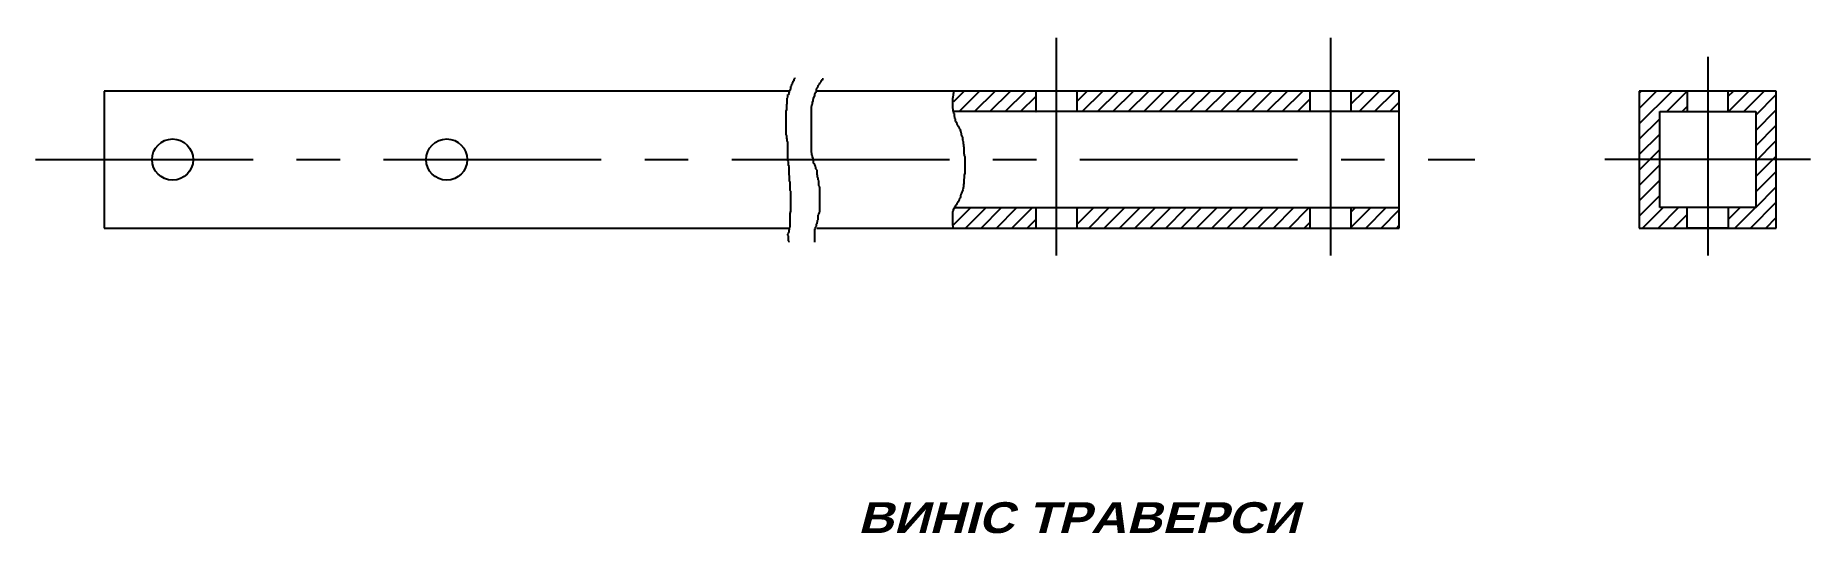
# Model space of a CAD drawing. Header units: millimetres. Extents: x -10 to 249, y -45 to 28.
import ezdxf

# ---------------------------------------------------------------- set-up
doc = ezdxf.new("R2010")
doc.units = ezdxf.units.MM
doc.linetypes.add('CENTER', pattern=[50.8, 31.75, -6.35, 6.35, -6.35])
doc.layers.get('0').update_dxf_attribs({"color": 18, "lineweight": 25, "true_color": 0x000000})
doc.styles.add('textstyle3', font='YuGothR.ttc')

msp = doc.modelspace()

# ---------------------------------------------------------------- hatches: boundary and pattern name
at = {"transparency": 33554687}
h = msp.add_hatch(dxfattribs=at)
h.set_pattern_fill('ANSI31', color=256, scale=0.5, style=0, pattern_type=0)
h.paths.add_polyline_path([(136, 20), (124, 20), (124, 17), (136, 17)], flags=0)
h = msp.add_hatch(dxfattribs=at)
h.set_pattern_fill('ANSI31', color=256, scale=0.5, style=0, pattern_type=0)
h.paths.add_polyline_path([(176, 20), (142, 20), (142, 17), (176, 17)], flags=0)
h = msp.add_hatch(dxfattribs=at)
h.set_pattern_fill('ANSI31', color=256, scale=0.5, style=0, pattern_type=0)
h.paths.add_polyline_path([(189, 20), (182, 20), (182, 17), (189, 17)], flags=0)
h = msp.add_hatch(dxfattribs=at)
h.set_pattern_fill('ANSI31', color=256, scale=0.5, style=0, pattern_type=0)
h.paths.add_polyline_path([(231, 20), (231, 17), (227, 17), (227, 10), (227, 3), (231, 3), (231, 0), (224, 0), (224, 10), (224, 20)], flags=0)
h = msp.add_hatch(dxfattribs=at)
h.set_pattern_fill('ANSI31', color=256, scale=0.5, style=0, pattern_type=0)
h.paths.add_polyline_path([(244, 20), (237, 20), (237, 17), (241, 17), (241, 10), (241, 3), (237, 3), (237, 0), (244, 0), (244, 10)], flags=0)
h = msp.add_hatch(dxfattribs=at)
h.set_pattern_fill('ANSI31', color=256, scale=0.5, style=0, pattern_type=0)
h.paths.add_polyline_path([(136, 3), (124, 3), (124, 0), (136, 0)], flags=0)
h = msp.add_hatch(dxfattribs=at)
h.set_pattern_fill('ANSI31', color=256, scale=0.5, style=0, pattern_type=0)
h.paths.add_polyline_path([(176, 3), (142, 3), (142, 0), (176, 0)], flags=0)
h = msp.add_hatch(dxfattribs=at)
h.set_pattern_fill('ANSI31', color=256, scale=0.5, style=0, pattern_type=0)
h.paths.add_polyline_path([(189, 3), (182, 3), (182, 0), (189, 0)], flags=0)

# ---------------------------------------------------------------- linework, layer by layer
at = {"linetype": 'CENTER'}
for p, q in [((139, -4), (139, 28.1)), ((179, -4), (179, 28.1)), ((234, 25), (234, -4)), ((-10, 10), (200, 10)), ((249, 10), (219, 10))]:
    msp.add_line(p, q, dxfattribs=at)
for p, q in [((100.2, 20.65), (100.29, 20.73)), ((100.29, 20.73), (100.37, 20.98)), ((100.37, 20.98), (100.45, 20.98)), ((100.45, 20.98), (100.45, 21.23)), ((100.45, 21.23), (100.54, 21.23)), ((100.54, 21.4), (100.62, 21.48)), ((100.54, 21.32), (100.54, 21.4)), ((100.54, 21.23), (100.54, 21.32)), ((100.62, 21.48), (100.7, 21.48)), ((100.7, 21.73), (100.79, 21.82)), ((100.7, 21.65), (100.7, 21.73)), ((100.7, 21.73), (100.7, 21.73)), ((100.7, 21.48), (100.7, 21.65)), ((100.79, 21.82), (100.79, 21.9)), ((100.79, 21.9), (100.79, 21.82)), ((104.13, 20.56), (104.21, 20.73)), ((104.21, 20.81), (104.38, 20.98)), ((104.21, 20.73), (104.21, 20.81)), ((104.38, 20.98), (104.46, 21.15)), ((104.46, 21.15), (104.54, 21.23)), ((104.54, 21.23), (104.63, 21.32)), ((104.63, 21.4), (104.71, 21.48)), ((104.63, 21.32), (104.63, 21.4)), ((104.71, 21.57), (104.79, 21.65)), ((104.71, 21.48), (104.71, 21.57)), ((104.71, 21.48), (104.71, 21.48)), ((104.79, 21.65), (104.88, 21.73)), ((104.88, 21.73), (104.79, 21.73)), ((104.79, 21.73), (104.79, 21.65)), ((104.88, 21.73), (104.96, 21.73)), ((104.96, 21.73), (104.88, 21.73)), ((0, 20), (0, 0)), ((100, 20), (0, 20)), ((99.62, 17.98), (99.7, 18.23)), ((99.7, 18.98), (99.79, 19.06)), ((99.7, 18.73), (99.7, 18.98)), ((99.7, 18.56), (99.7, 18.73)), ((99.7, 18.39), (99.7, 18.56)), ((99.7, 18.23), (99.7, 18.39)), ((99.79, 19.31), (99.79, 19.48)), ((99.79, 19.48), (99.87, 19.48)), ((99.79, 19.15), (99.79, 19.31)), ((99.79, 19.06), (99.79, 19.15)), ((99.87, 19.48), (99.95, 19.65)), ((99.95, 19.73), (100.04, 19.9)), ((99.95, 19.65), (99.95, 19.73)), ((100.04, 19.98), (100.12, 20.15)), ((100.04, 19.9), (100.04, 19.98)), ((100.12, 20.15), (100.2, 20.31)), ((100.2, 20.48), (100.2, 20.65)), ((100.2, 20.31), (100.2, 20.48)), ((103.29, 17.98), (103.37, 18.14)), ((103.37, 18.31), (103.46, 18.56)), ((103.37, 18.23), (103.37, 18.31)), ((103.37, 18.14), (103.37, 18.23)), ((103.46, 18.73), (103.54, 18.9)), ((103.46, 18.56), (103.46, 18.73)), ((103.54, 18.98), (103.71, 19.31)), ((103.54, 18.9), (103.54, 18.98)), ((103.71, 19.56), (103.79, 19.73)), ((103.71, 19.31), (103.71, 19.56)), ((103.79, 19.73), (103.87, 19.81)), ((103.87, 19.81), (103.96, 19.98)), ((103.96, 20.31), (104.04, 20.4)), ((103.96, 20.23), (103.96, 20.31)), ((103.96, 20.15), (103.96, 20.23)), ((103.96, 20.06), (103.96, 20.15)), ((103.96, 19.98), (103.96, 20.06)), ((124, 20), (104, 20)), ((104.04, 20.4), (104.13, 20.48)), ((104.13, 20.48), (104.13, 20.56)), ((123.85, 19.07), (123.8, 18.96)), ((123.8, 18.96), (123.8, 18.9)), ((123.8, 18.9), (123.8, 18.84)), ((123.8, 18.84), (123.8, 18.79)), ((123.8, 18.79), (123.8, 18.73)), ((123.8, 18.73), (123.8, 18.67)), ((123.8, 18.67), (123.8, 18.61)), ((123.8, 18.61), (123.8, 18.61)), ((123.8, 18.61), (123.8, 18.55)), ((123.8, 18.55), (123.8, 18.5)), ((123.8, 18.5), (123.8, 18.44)), ((123.8, 18.44), (123.8, 18.38)), ((123.8, 18.38), (123.8, 18.32)), ((123.8, 18.32), (123.8, 18.26)), ((123.8, 18.26), (123.8, 18.26)), ((123.8, 18.26), (123.8, 18.21)), ((123.8, 18.21), (123.8, 18.15)), ((123.8, 18.15), (123.8, 18.09)), ((123.91, 19.31), (123.85, 19.25)), ((123.85, 19.25), (123.85, 19.13)), ((123.85, 19.13), (123.85, 19.13)), ((123.85, 19.13), (123.85, 19.07)), ((123.91, 19.77), (123.91, 19.77)), ((123.97, 19.65), (123.91, 19.65)), ((123.91, 19.65), (123.91, 19.6)), ((123.91, 19.6), (123.91, 19.54)), ((123.91, 19.54), (123.91, 19.48)), ((123.91, 19.48), (123.91, 19.48)), ((123.91, 19.48), (123.91, 19.42)), ((123.91, 19.42), (123.91, 19.36)), ((123.91, 19.36), (123.91, 19.31)), ((123.97, 20), (123.97, 20)), ((123.97, 20), (123.97, 19.94)), ((123.97, 19.94), (123.97, 19.88)), ((123.97, 19.88), (123.97, 19.83)), ((123.97, 19.83), (123.97, 19.77)), ((123.97, 19.77), (123.97, 19.65)), ((136, 20), (124, 20)), ((189, 20), (136, 20)), ((136, 17), (136, 20)), ((142, 17), (142, 20)), ((176, 17), (176, 20)), ((182, 17), (182, 20)), ((189, 0), (189, 20)), ((231, 20), (224, 20)), ((224, 20), (224, 0)), ((237, 20), (231, 20)), ((237, 20), (231, 20)), ((231, 20), (231, 17)), ((244, 20), (237, 20)), ((237, 17), (237, 20)), ((244, 0), (244, 20)), ((99.54, 17.06), (99.62, 17.31)), ((99.54, 16.81), (99.54, 17.06)), ((99.54, 16.64), (99.54, 16.81)), ((99.54, 16.56), (99.54, 16.64)), ((99.54, 16.48), (99.54, 16.56)), ((99.54, 16.23), (99.54, 16.48)), ((99.54, 16.06), (99.54, 16.23)), ((99.54, 15.98), (99.54, 16.06)), ((99.54, 15.72), (99.54, 15.98)), ((99.54, 15.47), (99.54, 15.72)), ((99.54, 15.72), (99.54, 15.72)), ((99.62, 17.89), (99.62, 17.98)), ((99.62, 17.73), (99.62, 17.89)), ((99.62, 17.48), (99.62, 17.73)), ((99.62, 17.31), (99.62, 17.48)), ((103.21, 17.73), (103.29, 17.81)), ((103.21, 17.64), (103.21, 17.73)), ((103.21, 17.56), (103.21, 17.64)), ((103.21, 17.48), (103.21, 17.56)), ((103.21, 17.23), (103.21, 17.48)), ((103.21, 16.98), (103.21, 17.23)), ((103.21, 16.81), (103.21, 16.98)), ((103.21, 16.64), (103.21, 16.81)), ((103.21, 16.48), (103.21, 16.64)), ((103.21, 16.23), (103.21, 16.48)), ((103.21, 15.98), (103.21, 16.23)), ((103.21, 15.81), (103.21, 15.98)), ((103.21, 15.56), (103.21, 15.81)), ((103.21, 15.22), (103.21, 15.56)), ((103.29, 17.81), (103.29, 17.98)), ((123.8, 18.09), (123.8, 18.09)), ((123.8, 18.09), (123.8, 18.03)), ((123.8, 18.03), (123.8, 17.97)), ((123.8, 17.97), (123.8, 17.92)), ((123.8, 17.92), (123.8, 17.86)), ((123.8, 17.86), (123.8, 17.8)), ((123.8, 17.8), (123.8, 17.74)), ((123.8, 17.74), (123.8, 17.69)), ((123.8, 17.69), (123.8, 17.63)), ((123.8, 17.63), (123.8, 17.57)), ((123.8, 17.57), (123.8, 17.57)), ((123.8, 17.57), (123.8, 17.51)), ((123.8, 17.51), (123.8, 17.45)), ((123.8, 17.45), (123.85, 17.4)), ((123.85, 17.4), (123.85, 17.4)), ((123.85, 17.4), (123.85, 17.34)), ((123.85, 17.34), (123.85, 17.28)), ((123.85, 17.28), (123.85, 17.22)), ((123.85, 17.22), (123.85, 17.22)), ((123.85, 17.22), (123.85, 17.16)), ((123.85, 17.16), (123.85, 17.11)), ((123.85, 17.11), (123.85, 17.05)), ((123.85, 17.05), (123.91, 17.05)), ((123.91, 17.05), (123.91, 17.05)), ((123.91, 17.05), (123.91, 16.99)), ((123.91, 16.99), (123.91, 16.93)), ((123.91, 16.93), (123.97, 16.93)), ((123.97, 16.93), (123.97, 16.88)), ((123.97, 16.88), (123.97, 16.88)), ((123.97, 16.88), (123.97, 16.82)), ((123.97, 16.82), (123.97, 16.76)), ((123.97, 16.76), (123.97, 16.7)), ((123.97, 16.7), (124.03, 16.7)), ((136, 17), (124, 17)), ((124.03, 16.7), (124.03, 16.59)), ((124.03, 16.59), (124.03, 16.53)), ((124.03, 16.53), (124.03, 16.53)), ((124.03, 16.53), (124.03, 16.47)), ((124.03, 16.47), (124.03, 16.35)), ((124.03, 16.35), (124.03, 16.35)), ((124.03, 16.35), (124.03, 16.3)), ((124.03, 16.3), (124.09, 16.24)), ((124.09, 16.24), (124.09, 16.18)), ((124.09, 16.18), (124.09, 16.18)), ((124.09, 16.18), (124.09, 16.12)), ((124.09, 16.12), (124.09, 16.07)), ((124.09, 16.07), (124.09, 16.01)), ((124.09, 16.01), (124.14, 16.01)), ((124.14, 16.01), (124.2, 15.95)), ((124.2, 15.95), (124.2, 15.89)), ((124.2, 15.89), (124.2, 15.83)), ((124.2, 15.83), (124.2, 15.83)), ((124.2, 15.83), (124.2, 15.78)), ((124.2, 15.78), (124.2, 15.72)), ((124.2, 15.72), (124.2, 15.66)), ((124.2, 15.66), (124.26, 15.54)), ((124.26, 15.54), (124.32, 15.49)), ((189, 17), (136, 17)), ((227, 3), (227, 17)), ((227, 17), (231, 17)), ((231, 17), (237, 17)), ((237, 17), (241, 17)), ((241, 17), (241, 3)), ((99.54, 15.39), (99.54, 15.47)), ((99.54, 14.97), (99.54, 15.39)), ((99.54, 14.81), (99.54, 14.97)), ((99.54, 14.97), (99.54, 14.97)), ((99.54, 14.64), (99.54, 14.81)), ((99.54, 14.47), (99.54, 14.64)), ((99.54, 14.39), (99.54, 14.47)), ((99.54, 14.22), (99.54, 14.39)), ((99.54, 14.14), (99.54, 14.22)), ((99.54, 13.89), (99.54, 14.14)), ((99.54, 13.72), (99.54, 13.89)), ((99.54, 13.64), (99.54, 13.72)), ((99.62, 13.47), (99.54, 13.64)), ((99.62, 13.31), (99.62, 13.47)), ((99.62, 13.14), (99.62, 13.31)), ((99.7, 12.97), (99.62, 13.14)), ((99.7, 12.72), (99.7, 12.97)), ((103.21, 15.14), (103.21, 15.22)), ((103.21, 14.97), (103.21, 15.14)), ((103.21, 14.72), (103.21, 14.97)), ((103.21, 14.47), (103.21, 14.72)), ((103.21, 14.39), (103.21, 14.47)), ((103.21, 14.22), (103.21, 14.39)), ((103.21, 14.14), (103.21, 14.22)), ((103.21, 13.97), (103.21, 14.14)), ((103.21, 13.72), (103.21, 13.97)), ((103.21, 13.47), (103.21, 13.72)), ((103.21, 13.22), (103.21, 13.47)), ((103.21, 13.05), (103.21, 13.22)), ((103.21, 12.8), (103.21, 13.05)), ((124.32, 15.49), (124.32, 15.49)), ((124.32, 15.49), (124.37, 15.43)), ((124.37, 15.43), (124.37, 15.37)), ((124.37, 15.37), (124.37, 15.31)), ((124.37, 15.31), (124.37, 15.31)), ((124.37, 15.31), (124.43, 15.26)), ((124.43, 15.26), (124.43, 15.2)), ((124.43, 15.2), (124.43, 15.14)), ((124.43, 15.14), (124.49, 15.08)), ((124.49, 15.08), (124.55, 15.02)), ((124.55, 15.02), (124.55, 14.97)), ((124.55, 14.97), (124.61, 14.91)), ((124.61, 14.91), (124.61, 14.85)), ((124.61, 14.85), (124.66, 14.79)), ((124.66, 14.79), (124.72, 14.79)), ((124.72, 14.79), (124.72, 14.73)), ((124.72, 14.73), (124.72, 14.68)), ((124.72, 14.68), (124.78, 14.62)), ((124.78, 14.62), (124.78, 14.56)), ((124.78, 14.56), (124.84, 14.5)), ((124.84, 14.5), (124.84, 14.44)), ((124.84, 14.44), (124.9, 14.44)), ((124.9, 14.44), (124.9, 14.33)), ((124.9, 14.33), (124.9, 14.27)), ((124.9, 14.27), (124.95, 14.16)), ((124.95, 14.16), (124.95, 14.1)), ((124.95, 14.1), (125.01, 13.98)), ((125.01, 13.98), (125.01, 13.92)), ((125.01, 13.92), (125.07, 13.87)), ((125.07, 13.87), (125.07, 13.63)), ((125.07, 13.63), (125.13, 13.52)), ((125.13, 13.52), (125.13, 13.4)), ((125.13, 13.4), (125.18, 13.4)), ((125.18, 13.4), (125.24, 13.23)), ((125.24, 13.23), (125.24, 13.17)), ((125.24, 13.17), (125.24, 13.11)), ((125.24, 13.11), (125.24, 13)), ((125.24, 13), (125.24, 12.94)), ((99.79, 12.55), (99.7, 12.72)), ((99.79, 12.47), (99.79, 12.55)), ((99.79, 12.22), (99.79, 12.47)), ((99.79, 12.05), (99.79, 12.22)), ((99.79, 11.89), (99.79, 12.05)), ((99.79, 11.72), (99.79, 11.89)), ((99.79, 11.55), (99.79, 11.72)), ((99.79, 11.47), (99.79, 11.55)), ((99.79, 11.22), (99.79, 11.47)), ((99.79, 10.97), (99.79, 11.22)), ((99.79, 10.72), (99.79, 10.97)), ((99.79, 10.63), (99.79, 10.72)), ((99.79, 10.3), (99.79, 10.63)), ((103.21, 12.55), (103.21, 12.8)), ((103.21, 12.47), (103.21, 12.55)), ((103.21, 12.3), (103.21, 12.47)), ((103.21, 11.97), (103.21, 12.3)), ((103.21, 11.8), (103.21, 11.97)), ((103.21, 11.64), (103.21, 11.8)), ((103.21, 11.47), (103.21, 11.64)), ((103.21, 11.3), (103.21, 11.47)), ((103.21, 11.22), (103.21, 11.3)), ((103.21, 11.14), (103.21, 11.22)), ((103.21, 11.05), (103.21, 11.14)), ((103.29, 10.97), (103.21, 11.05)), ((103.29, 10.89), (103.29, 10.97)), ((103.29, 10.8), (103.29, 10.89)), ((103.29, 10.63), (103.29, 10.8)), ((103.37, 10.47), (103.29, 10.63)), ((103.37, 10.38), (103.37, 10.47)), ((103.46, 10.13), (103.37, 10.38)), ((125.24, 12.94), (125.3, 12.77)), ((125.3, 12.77), (125.36, 12.59)), ((125.36, 12.59), (125.36, 12.48)), ((125.36, 12.48), (125.36, 12.36)), ((125.36, 12.36), (125.36, 12.3)), ((125.36, 12.3), (125.42, 12.19)), ((125.42, 12.19), (125.42, 12.13)), ((125.42, 12.13), (125.42, 12.01)), ((125.42, 12.01), (125.47, 11.78)), ((125.47, 11.78), (125.47, 11.67)), ((125.47, 11.67), (125.47, 11.49)), ((125.47, 11.49), (125.47, 11.32)), ((125.47, 11.32), (125.47, 11.15)), ((125.47, 11.15), (125.47, 11.03)), ((125.47, 11.03), (125.47, 10.91)), ((125.47, 10.91), (125.53, 10.68)), ((125.53, 10.68), (125.53, 10.57)), ((125.53, 10.57), (125.59, 10.39)), ((125.59, 10.39), (125.59, 10.28)), ((99.79, 10.05), (99.79, 10.3)), ((99.79, 9.8), (99.79, 10.05)), ((99.87, 9.72), (99.79, 9.8)), ((99.87, 9.47), (99.87, 9.72)), ((99.87, 9.38), (99.87, 9.47)), ((99.87, 9.22), (99.87, 9.38)), ((99.87, 9.13), (99.87, 9.22)), ((99.95, 8.97), (99.87, 9.13)), ((99.95, 8.8), (99.95, 8.97)), ((99.95, 8.72), (99.95, 8.8)), ((99.95, 8.63), (99.95, 8.72)), ((99.95, 8.55), (99.95, 8.63)), ((99.95, 8.47), (99.95, 8.55)), ((99.95, 8.38), (99.95, 8.47)), ((99.95, 8.47), (99.95, 8.47)), ((99.95, 8.22), (99.95, 8.38)), ((99.95, 8.05), (99.95, 8.22)), ((99.95, 7.88), (99.95, 8.05)), ((100.04, 7.55), (99.95, 7.88)), ((103.54, 10.05), (103.46, 10.13)), ((103.54, 9.88), (103.54, 10.05)), ((103.54, 9.72), (103.54, 9.88)), ((103.54, 9.63), (103.54, 9.72)), ((103.54, 9.47), (103.54, 9.63)), ((103.62, 9.38), (103.54, 9.47)), ((103.71, 9.22), (103.62, 9.38)), ((103.79, 9.05), (103.71, 9.22)), ((103.71, 9.22), (103.71, 9.22)), ((103.79, 8.97), (103.79, 9.05)), ((103.87, 8.8), (103.79, 8.97)), ((103.87, 8.72), (103.87, 8.8)), ((103.87, 8.63), (103.87, 8.72)), ((103.96, 8.55), (103.87, 8.63)), ((104.04, 8.47), (103.96, 8.55)), ((104.04, 8.3), (104.04, 8.47)), ((104.04, 8.22), (104.04, 8.3)), ((104.04, 8.05), (104.04, 8.22)), ((104.04, 7.88), (104.04, 8.05)), ((104.04, 7.8), (104.04, 7.88)), ((104.13, 7.71), (104.04, 7.8)), ((125.59, 8.02), (125.53, 7.73)), ((125.59, 10.28), (125.59, 10.1)), ((125.59, 10.1), (125.59, 9.93)), ((125.59, 9.93), (125.59, 9.76)), ((125.59, 9.76), (125.59, 9.58)), ((125.59, 9.58), (125.59, 9.41)), ((125.59, 9.41), (125.59, 9.24)), ((125.59, 9.24), (125.59, 9.06)), ((125.59, 9.06), (125.59, 8.89)), ((125.59, 8.89), (125.59, 8.77)), ((125.59, 8.77), (125.59, 8.6)), ((125.59, 8.6), (125.59, 8.37)), ((125.59, 8.37), (125.59, 8.19)), ((125.59, 8.19), (125.59, 8.02)), ((100.04, 7.21), (100.04, 7.55)), ((100.04, 7.05), (100.04, 7.21)), ((100.04, 6.88), (100.04, 7.05)), ((100.12, 6.71), (100.04, 6.88)), ((100.12, 6.63), (100.12, 6.71)), ((100.12, 6.46), (100.12, 6.63)), ((100.12, 6.3), (100.12, 6.46)), ((100.12, 6.21), (100.12, 6.3)), ((100.12, 6.13), (100.12, 6.21)), ((100.12, 6.05), (100.12, 6.13)), ((100.12, 5.96), (100.12, 6.05)), ((100.12, 5.8), (100.12, 5.96)), ((100.12, 5.71), (100.12, 5.8)), ((100.12, 5.46), (100.12, 5.71)), ((100.2, 5.38), (100.12, 5.46)), ((100.2, 5.21), (100.2, 5.38)), ((100.2, 5.13), (100.2, 5.21)), ((104.13, 7.63), (104.13, 7.71)), ((104.13, 7.46), (104.13, 7.63)), ((104.21, 7.3), (104.13, 7.46)), ((104.21, 7.21), (104.21, 7.3)), ((104.21, 7.05), (104.21, 7.21)), ((104.29, 6.96), (104.21, 7.05)), ((104.29, 6.88), (104.29, 6.96)), ((104.29, 6.71), (104.29, 6.88)), ((104.29, 6.55), (104.29, 6.71)), ((104.29, 6.38), (104.29, 6.55)), ((104.29, 6.21), (104.29, 6.38)), ((104.38, 6.13), (104.29, 6.21)), ((104.38, 5.96), (104.38, 6.13)), ((104.46, 5.96), (104.38, 5.96)), ((104.46, 5.8), (104.46, 5.96)), ((104.46, 5.71), (104.46, 5.8)), ((104.46, 5.55), (104.46, 5.71)), ((104.46, 5.71), (104.46, 5.71)), ((104.46, 5.46), (104.46, 5.55)), ((104.46, 5.38), (104.46, 5.46)), ((104.46, 5.21), (104.46, 5.38)), ((104.46, 5.04), (104.46, 5.21)), ((125.18, 5.24), (125.13, 5.07)), ((125.24, 5.42), (125.18, 5.24)), ((125.3, 5.59), (125.24, 5.42)), ((125.36, 5.82), (125.3, 5.59)), ((125.42, 6), (125.36, 5.94)), ((125.36, 5.94), (125.36, 5.82)), ((125.47, 6.52), (125.42, 6.34)), ((125.42, 6.34), (125.42, 6.29)), ((125.42, 6.29), (125.42, 6.23)), ((125.42, 6.23), (125.42, 6)), ((125.53, 7.27), (125.47, 7.1)), ((125.47, 7.1), (125.47, 6.98)), ((125.47, 6.98), (125.47, 6.81)), ((125.47, 6.81), (125.47, 6.63)), ((125.47, 6.63), (125.47, 6.52)), ((125.53, 7.73), (125.53, 7.62)), ((125.53, 7.62), (125.53, 7.44)), ((125.53, 7.44), (125.53, 7.27)), ((100.2, 4.96), (100.2, 5.13)), ((100.2, 4.88), (100.2, 4.96)), ((100.2, 4.71), (100.2, 4.88)), ((100.2, 4.63), (100.2, 4.71)), ((100.2, 4.46), (100.2, 4.63)), ((100.2, 4.21), (100.2, 4.46)), ((100.2, 4.13), (100.2, 4.21)), ((100.2, 4.21), (100.2, 4.21)), ((100.2, 3.96), (100.2, 4.13)), ((100.2, 3.88), (100.2, 3.96)), ((100.2, 3.71), (100.2, 3.88)), ((100.2, 3.63), (100.2, 3.71)), ((100.2, 3.46), (100.2, 3.63)), ((100.2, 3.21), (100.2, 3.46)), ((100.2, 3.46), (100.2, 3.46)), ((100.2, 3.13), (100.2, 3.21)), ((100.2, 3.21), (100.2, 3.21)), ((100.2, 2.96), (100.2, 3.13)), ((100.2, 2.79), (100.2, 2.96)), ((100.2, 2.96), (100.2, 2.96)), ((100.2, 2.71), (100.2, 2.79)), ((100.2, 2.62), (100.2, 2.71)), ((100.2, 2.54), (100.2, 2.62)), ((104.46, 4.96), (104.46, 5.04)), ((104.46, 4.88), (104.46, 4.96)), ((104.46, 4.71), (104.46, 4.88)), ((104.46, 4.63), (104.46, 4.71)), ((104.46, 4.46), (104.46, 4.63)), ((104.46, 4.29), (104.46, 4.46)), ((104.46, 4.46), (104.46, 4.46)), ((104.46, 4.21), (104.46, 4.29)), ((104.46, 4.04), (104.46, 4.21)), ((104.46, 4.21), (104.46, 4.21)), ((104.46, 3.96), (104.46, 4.04)), ((104.46, 3.79), (104.46, 3.96)), ((104.46, 3.71), (104.46, 3.79)), ((104.46, 3.46), (104.46, 3.71)), ((104.46, 3.38), (104.46, 3.46)), ((104.46, 3.21), (104.46, 3.38)), ((104.46, 3.04), (104.46, 3.21)), ((104.46, 3.21), (104.46, 3.21)), ((104.46, 2.96), (104.46, 3.04)), ((104.46, 2.79), (104.46, 2.96)), ((104.46, 2.96), (104.46, 2.96)), ((104.46, 2.71), (104.46, 2.79)), ((104.46, 2.62), (104.46, 2.71)), ((104.46, 2.46), (104.46, 2.62)), ((123.97, 2.81), (123.91, 2.81)), ((123.91, 2.81), (123.91, 2.76)), ((123.91, 2.76), (123.91, 2.7)), ((123.91, 2.7), (123.91, 2.64)), ((123.91, 2.64), (123.91, 2.58)), ((124.03, 2.87), (123.97, 2.81)), ((124, 3), (189, 3)), ((124.09, 2.99), (124.03, 2.93)), ((124.03, 2.93), (124.03, 2.87)), ((124.14, 3.16), (124.09, 3.1)), ((124.09, 3.1), (124.09, 3.04)), ((124.09, 3.04), (124.09, 2.99)), ((124.09, 2.99), (124.09, 2.99)), ((124.09, 2.99), (124.09, 2.99)), ((124.2, 3.16), (124.14, 3.16)), ((124.26, 3.22), (124.2, 3.16)), ((124.2, 3.16), (124.2, 3.16)), ((124.32, 3.33), (124.26, 3.33)), ((124.26, 3.33), (124.26, 3.28)), ((124.26, 3.28), (124.26, 3.28)), ((124.26, 3.28), (124.26, 3.22)), ((124.37, 3.39), (124.32, 3.39)), ((124.32, 3.39), (124.32, 3.33)), ((124.43, 3.51), (124.37, 3.45)), ((124.37, 3.45), (124.37, 3.39)), ((124.49, 3.62), (124.43, 3.62)), ((124.43, 3.62), (124.43, 3.57)), ((124.43, 3.57), (124.43, 3.51)), ((124.55, 3.74), (124.49, 3.68)), ((124.49, 3.68), (124.49, 3.62)), ((124.61, 3.8), (124.55, 3.74)), ((124.66, 3.91), (124.61, 3.91)), ((124.61, 3.91), (124.61, 3.85)), ((124.61, 3.85), (124.61, 3.8)), ((124.72, 4.03), (124.66, 3.91)), ((124.78, 4.14), (124.72, 4.03)), ((124.84, 4.26), (124.78, 4.2)), ((124.78, 4.2), (124.78, 4.14)), ((124.9, 4.38), (124.84, 4.38)), ((124.84, 4.38), (124.84, 4.26)), ((124.95, 4.55), (124.9, 4.43)), ((124.9, 4.43), (124.9, 4.38)), ((125.01, 4.9), (124.95, 4.72)), ((124.95, 4.72), (124.95, 4.61)), ((124.95, 4.61), (124.95, 4.55)), ((125.07, 5.01), (125.01, 4.9)), ((125.13, 5.07), (125.07, 5.01)), ((136, 0), (136, 3)), ((142, 0), (142, 3)), ((176, 0), (176, 3)), ((182, 0), (182, 3)), ((231, 3), (227, 3)), ((233, 3), (231, 3)), ((231, 0), (231, 3)), ((241, 3), (233, 3)), ((237, 3), (237, 0)), ((0, 0), (100, 0)), ((100.04, 0.04), (100.12, 0.12)), ((100.04, -0.05), (100.04, 0.04)), ((100.12, 2.12), (100.2, 2.46)), ((100.12, 2.04), (100.12, 2.12)), ((100.12, 1.96), (100.12, 2.04)), ((100.12, 1.79), (100.12, 1.96)), ((100.12, 1.96), (100.12, 1.96)), ((100.12, 1.71), (100.12, 1.79)), ((100.12, 1.62), (100.12, 1.71)), ((100.12, 1.46), (100.12, 1.62)), ((100.12, 1.37), (100.12, 1.46)), ((100.12, 1.46), (100.12, 1.46)), ((100.12, 1.29), (100.12, 1.37)), ((100.12, 1.21), (100.12, 1.29)), ((100.12, 1.12), (100.12, 1.21)), ((100.12, 1.04), (100.12, 1.12)), ((100.12, 0.96), (100.12, 1.04)), ((100.12, 0.87), (100.12, 0.96)), ((100.12, 0.71), (100.12, 0.87)), ((100.12, 0.62), (100.12, 0.71)), ((100.12, 0.71), (100.12, 0.71)), ((100.12, 0.54), (100.12, 0.62)), ((100.12, 0.46), (100.12, 0.54)), ((100.12, 0.37), (100.12, 0.46)), ((100.12, 0.46), (100.12, 0.46)), ((100.12, 0.29), (100.12, 0.37)), ((100.12, 0.2), (100.12, 0.29)), ((100.12, 0.12), (100.12, 0.2)), ((100.12, 0.2), (100.12, 0.2)), ((100.2, 2.46), (100.2, 2.54)), ((103.79, 0.04), (103.79, 0.12)), ((103.79, 0.12), (103.87, 0.12)), ((103.79, -0.05), (103.79, 0.04)), ((103.87, 0.2), (103.96, 0.29)), ((103.87, 0.12), (103.87, 0.2)), ((103.87, 0.2), (103.87, 0.2)), ((103.96, 0.54), (103.96, 0.62)), ((103.96, 0.62), (104.04, 0.62)), ((103.96, 0.46), (103.96, 0.54)), ((103.96, 0.37), (103.96, 0.46)), ((103.96, 0.46), (103.96, 0.46)), ((103.96, 0.46), (103.96, 0.46)), ((103.96, 0.29), (103.96, 0.37)), ((104, 0), (189, 0)), ((104.04, 0.79), (104.13, 0.87)), ((104.04, 0.71), (104.04, 0.79)), ((104.04, 0.62), (104.04, 0.71)), ((104.04, 0.71), (104.04, 0.71)), ((104.13, 1.12), (104.21, 1.21)), ((104.13, 0.96), (104.13, 1.12)), ((104.13, 0.87), (104.13, 0.96)), ((104.13, 0.96), (104.13, 0.96)), ((104.21, 1.87), (104.29, 1.96)), ((104.21, 1.79), (104.21, 1.87)), ((104.21, 1.71), (104.21, 1.79)), ((104.21, 1.62), (104.21, 1.71)), ((104.21, 1.54), (104.21, 1.62)), ((104.21, 1.46), (104.21, 1.54)), ((104.21, 1.29), (104.21, 1.46)), ((104.21, 1.46), (104.21, 1.46)), ((104.21, 1.21), (104.21, 1.29)), ((104.21, 1.21), (104.21, 1.21)), ((104.29, 2.04), (104.38, 2.29)), ((104.29, 1.96), (104.29, 2.04)), ((104.38, 2.29), (104.46, 2.46)), ((104.46, 2.46), (104.46, 2.46)), ((123.85, 2.47), (123.8, 2.35)), ((123.8, 2.35), (123.8, 2.23)), ((123.8, 2.23), (123.8, 2.18)), ((123.8, 2.18), (123.8, 2.12)), ((123.8, 2.12), (123.8, 2.12)), ((123.8, 2.12), (123.8, 2.06)), ((123.8, 2.06), (123.8, 2)), ((123.8, 2), (123.8, 1.94)), ((123.8, 1.94), (123.8, 1.94)), ((123.8, 1.94), (123.8, 1.89)), ((123.8, 1.89), (123.8, 1.83)), ((123.8, 1.83), (123.8, 1.77)), ((123.8, 1.77), (123.8, 1.71)), ((123.8, 1.71), (123.8, 1.66)), ((123.8, 1.66), (123.8, 1.6)), ((123.8, 1.6), (123.8, 1.6)), ((123.8, 1.6), (123.8, 1.48)), ((123.8, 1.48), (123.8, 1.42)), ((123.8, 1.42), (123.8, 1.42)), ((123.8, 1.42), (123.8, 1.37)), ((123.8, 1.37), (123.8, 1.25)), ((123.8, 1.25), (123.8, 1.25)), ((123.8, 1.25), (123.8, 1.19)), ((123.8, 1.19), (123.8, 1.08)), ((123.8, 1.08), (123.8, 1.02)), ((123.8, 1.02), (123.8, 0.9)), ((123.8, 0.9), (123.8, 0.9)), ((123.8, 0.9), (123.8, 0.85)), ((123.8, 0.85), (123.8, 0.79)), ((123.8, 0.79), (123.8, 0.73)), ((123.8, 0.73), (123.8, 0.67)), ((123.8, 0.67), (123.8, 0.56)), ((123.8, 0.56), (123.8, 0.5)), ((123.8, 0.5), (123.8, 0.38)), ((123.8, 0.38), (123.85, 0.38)), ((123.91, 2.52), (123.85, 2.47)), ((123.85, 0.38), (123.85, 0.32)), ((123.85, 0.32), (123.85, 0.15)), ((123.85, 0.15), (123.91, 0.09)), ((123.91, 2.58), (123.91, 2.52)), ((123.91, 0.09), (123.97, 0.09)), ((123.97, 0.09), (123.97, 0.04)), ((123.97, 0.04), (123.97, 0.09)), ((123.97, 0.09), (123.97, 0.04)), ((123.97, 0.04), (123.97, 0.04)), ((123.97, 0.04), (123.97, -0.08)), ((224, 0), (231, 0)), ((231, 0), (237, 0)), ((237, 0), (231, 0)), ((237, 0), (244, 0)), ((99.79, -0.88), (99.87, -0.8)), ((99.79, -0.96), (99.79, -0.88)), ((99.79, -1.05), (99.79, -0.96)), ((99.87, -1.13), (99.79, -1.05)), ((99.79, -1.05), (99.79, -1.05)), ((99.87, -0.71), (99.87, -0.63)), ((99.87, -0.63), (99.95, -0.63)), ((99.87, -0.8), (99.87, -0.71)), ((99.87, -0.8), (99.87, -0.8)), ((99.87, -1.21), (99.87, -1.13)), ((99.87, -1.3), (99.87, -1.21)), ((99.87, -1.38), (99.87, -1.3)), ((99.87, -1.3), (99.87, -1.3)), ((99.87, -1.46), (99.87, -1.38)), ((99.87, -1.55), (99.87, -1.46)), ((99.87, -1.63), (99.87, -1.55)), ((99.87, -1.55), (99.87, -1.55)), ((99.87, -1.71), (99.87, -1.63)), ((99.87, -1.8), (99.87, -1.71)), ((99.87, -1.88), (99.87, -1.8)), ((99.87, -1.8), (99.87, -1.8)), ((99.95, -1.96), (99.87, -1.88)), ((99.95, -0.3), (100.04, -0.21)), ((99.95, -0.38), (99.95, -0.3)), ((99.95, -0.3), (99.95, -0.3)), ((99.95, -0.46), (99.95, -0.38)), ((99.95, -0.55), (99.95, -0.46)), ((99.95, -0.63), (99.95, -0.55)), ((99.95, -0.55), (99.95, -0.55)), ((99.95, -2.05), (99.95, -1.96)), ((100.04, -0.13), (100.04, -0.05)), ((100.04, -0.05), (100.04, -0.05)), ((100.04, -0.21), (100.04, -0.13)), ((103.71, -0.13), (103.79, -0.05)), ((103.71, -0.21), (103.71, -0.13)), ((103.71, -0.3), (103.71, -0.21)), ((103.71, -0.38), (103.71, -0.3)), ((103.71, -0.3), (103.71, -0.3)), ((103.71, -0.46), (103.71, -0.38)), ((103.71, -0.55), (103.71, -0.46)), ((103.71, -0.63), (103.71, -0.55)), ((103.71, -0.55), (103.71, -0.55)), ((103.71, -0.71), (103.71, -0.63)), ((103.71, -0.8), (103.71, -0.71)), ((103.71, -0.71), (103.71, -0.71)), ((103.71, -0.88), (103.71, -0.8)), ((103.71, -0.8), (103.71, -0.8)), ((103.71, -0.96), (103.71, -0.88)), ((103.71, -1.05), (103.71, -0.96)), ((103.71, -1.13), (103.71, -1.05)), ((103.71, -1.21), (103.71, -1.13)), ((103.71, -1.3), (103.71, -1.21)), ((103.71, -1.38), (103.71, -1.3)), ((103.71, -1.3), (103.71, -1.3)), ((103.71, -1.46), (103.71, -1.38)), ((103.71, -1.55), (103.71, -1.46)), ((103.71, -1.63), (103.71, -1.55)), ((103.71, -1.55), (103.71, -1.55)), ((103.71, -1.71), (103.71, -1.63)), ((103.71, -1.8), (103.71, -1.71)), ((103.71, -1.88), (103.71, -1.8)), ((103.71, -1.8), (103.71, -1.8)), ((103.71, -1.96), (103.71, -1.88)), ((103.71, -2.05), (103.71, -1.96)), ((103.79, -0.05), (103.79, -0.05)), ((123.97, -0.08), (123.97, -0.02)), ((123.97, -0.02), (123.97, -0.08))]:
    msp.add_line(p, q)
for centre in [(10, 10), (50, 10)]:
    msp.add_circle(centre, 3)

# ---------------------------------------------------------------- texts
at = {"insert": (110, -40), "char_height": 6, "attachment_point": 1, "style": 'textstyle3'}
msp.add_mtext('\\fArial Black|b0|i1|c0|p0;\\H4.5;ВИНІС ТРАВЕРСИ', dxfattribs=at)

doc.saveas('drawing.dxf')
